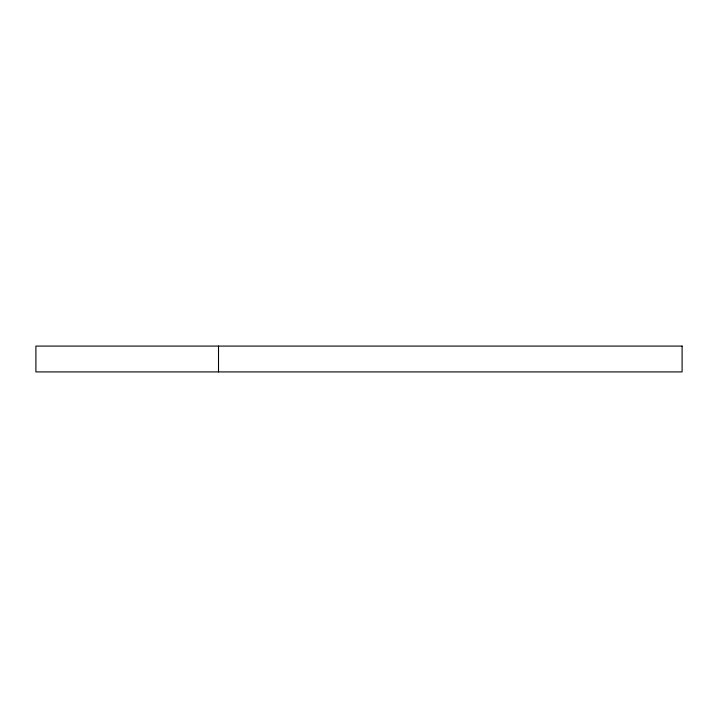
<?xml version="1.0" encoding="UTF-8"?>
<svg xmlns="http://www.w3.org/2000/svg" width="718" height="718" viewBox="0 0 718 718"><rect width="100%" height="100%" fill="white"/><g stroke="black" fill="none" stroke-linecap="round" stroke-linejoin="round"><path stroke-width="1.08" d="M218.505 346.085L218.505 371.915M682.1 346.085L35.9 346.085L35.9 371.915L682.1 371.915L682.1 346.085"/></g></svg>
